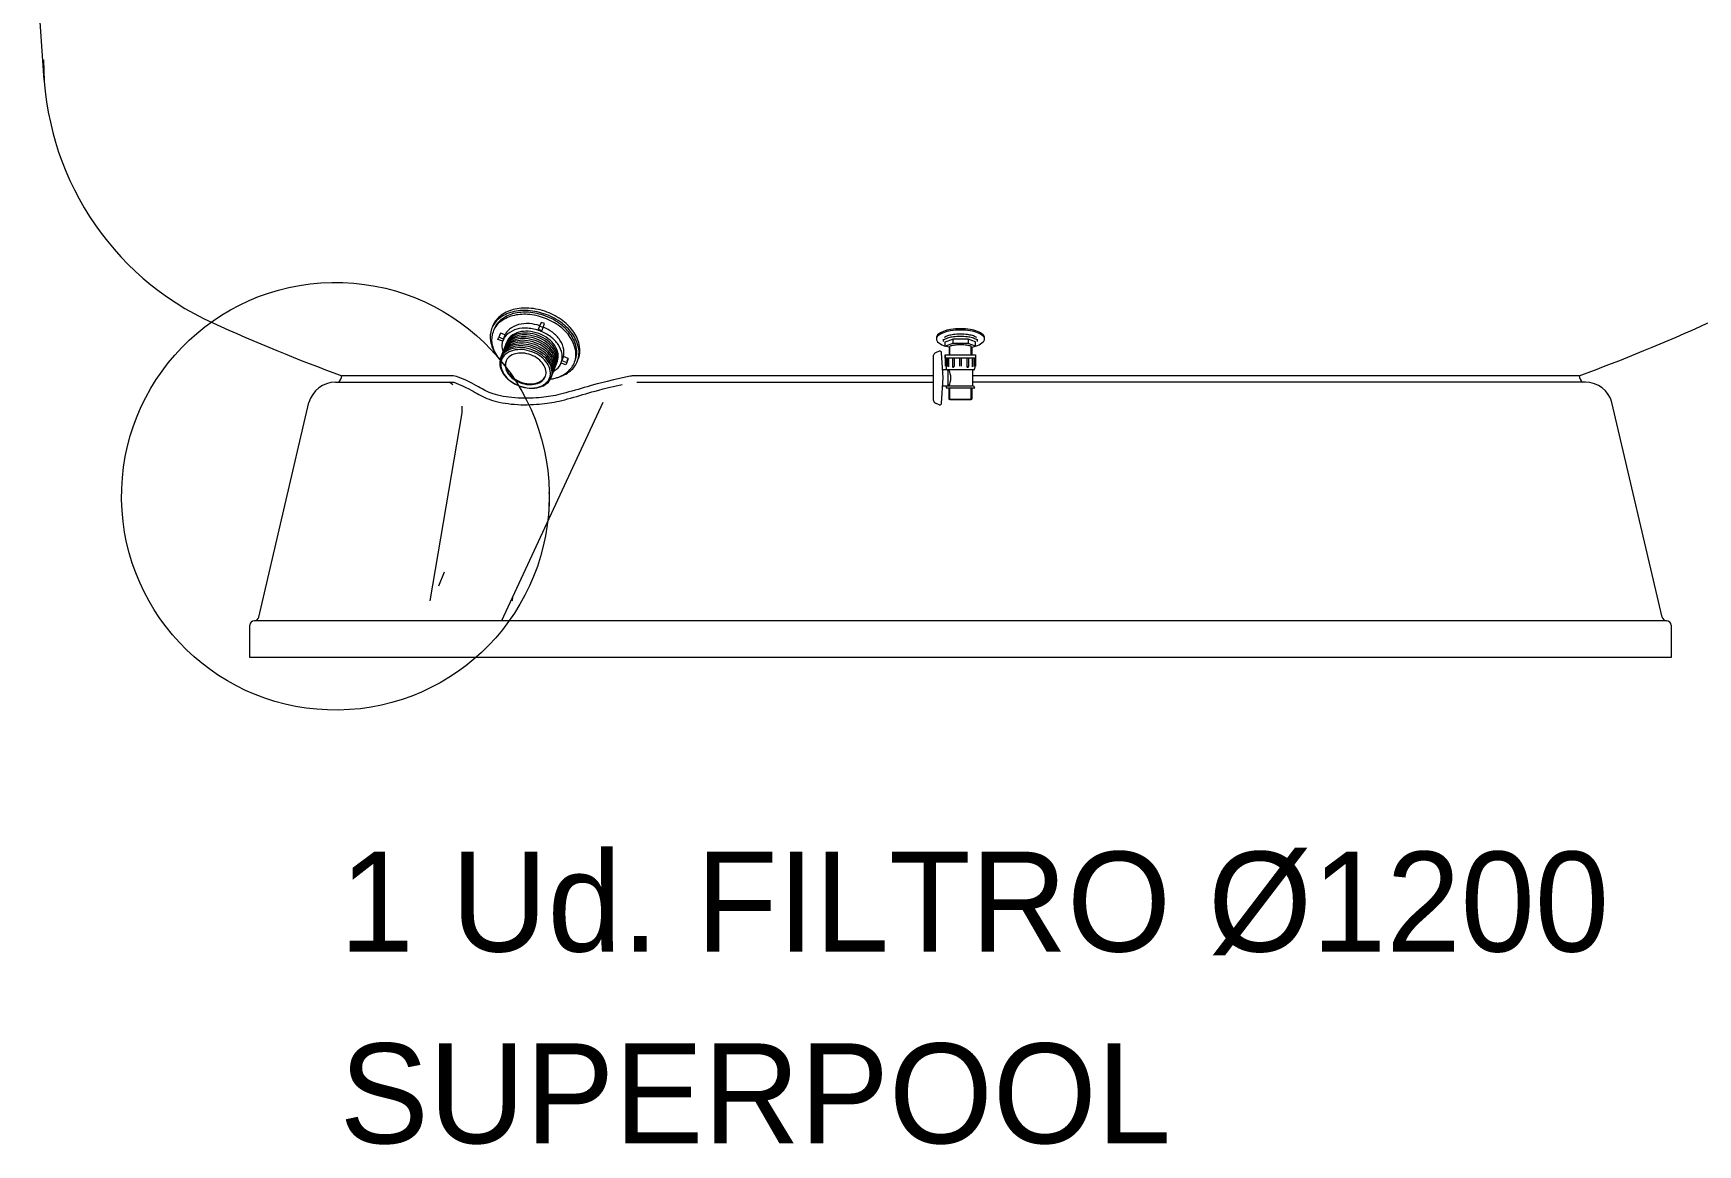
# Model space of a CAD drawing. Header units: millimetres. Extents: x 441156 to 441876, y 4514765 to 4515211.
# Drawn here: x 441285.839 to 441287.596, y 4514771.368 to 4514772.542 of the extents above; entities that cross this region are included whole.
import ezdxf

# ---------------------------------------------------------------- set-up
doc = ezdxf.new("R2010")
doc.units = ezdxf.units.MM
doc.layers.add('A-DETL', color=7, linetype='Continuous', lineweight=50, true_color=0x008000)
doc.layers.add('G-ANNO-TEXT', color=7, linetype='Continuous', lineweight=9)
doc.styles.add('Franklin Gothic Book', font='FRABK.TTF', dxfattribs={"height": 0.225})

msp = doc.modelspace()

# ---------------------------------------------------------------- linework, layer by layer
at = {"layer": 'A-DETL', "color": 7, "lineweight": 9}
for p, q in [((441285.85023822, 4514772.49203254, 0.0000002), (441285.83866051, 4514772.65658485, 0.0000002)), ((441286.32928029, 4514772.21838527, 0.0000002), (441286.33023963, 4514772.22094979, 0.0000002)), ((441286.33179856, 4514772.22511712, 0.0000002), (441286.33023963, 4514772.22094979, 0.0000002)), ((441286.33023963, 4514772.22094979, 0.0000002), (441286.33527978, 4514772.21906435, 0.0000002)), ((441286.33179856, 4514772.22511712, 0.0000002), (441286.33083922, 4514772.22255261, 0.0000002)), ((441286.33683871, 4514772.22323169, 0.0000002), (441286.33179856, 4514772.22511712, 0.0000002)), ((441286.33527978, 4514772.21906435, 0.0000002), (441286.33683871, 4514772.22323169, 0.0000002)), ((441286.37323958, 4514772.23227101, 0.0000002), (441286.37190632, 4514772.22870695, 0.0000002)), ((441286.37479851, 4514772.23643835, 0.0000002), (441286.37323958, 4514772.23227101, 0.0000002)), ((441286.3768669, 4514772.2309141, 0.0000002), (441286.37323958, 4514772.23227101, 0.0000002)), ((441286.37842583, 4514772.23508143, 0.0000002), (441286.37479851, 4514772.23643835, 0.0000002)), ((441286.37553364, 4514772.22735003, 0.0000002), (441286.3768669, 4514772.2309141, 0.0000002)), ((441286.3768669, 4514772.2309141, 0.0000002), (441286.37842583, 4514772.23508143, 0.0000002)), ((441286.33428099, 4514772.2165146, 0.0000002), (441286.32928029, 4514772.21838527, 0.0000002)), ((441286.33211288, 4514772.19832363, 0.0000002), (441286.33858843, 4514772.2156341, 0.0000002)), ((441286.79529852, 4514772.20606537, 0.0000002), (441286.79125976, 4514772.20433342, 0.0000002)), ((441286.79947052, 4514772.17777333, 0.0000002), (441286.79775007, 4514772.2042963, 0.0000002)), ((441286.79969322, 4514772.21635841, 0.0000002), (441286.79969322, 4514772.2187677, 0.0000002)), ((441286.80157928, 4514772.21593811, 0.0000002), (441286.8095857, 4514772.21865981, 0.0000002)), ((441286.80157928, 4514772.21140283, 0.0000002), (441286.80157928, 4514772.21593811, 0.0000002)), ((441286.80958545, 4514772.21412364, 0.0000002), (441286.80157928, 4514772.21140283, 0.0000002)), ((441286.8055405, 4514772.21005572, 0.0000002), (441286.80157928, 4514772.21140283, 0.0000002)), ((441286.8055405, 4514772.21027886, 0.0000002), (441286.8055405, 4514772.20229546, 0.0000002)), ((441286.80629459, 4514772.20229546, 0.0000002), (441286.80629459, 4514772.21108922, 0.0000002)), ((441286.82564096, 4514772.21412364, 0.0000002), (441286.80958545, 4514772.21412364, 0.0000002)), ((441286.8095857, 4514772.21865981, 0.0000002), (441286.80959642, 4514772.21593766, 0.0000002)), ((441286.82564121, 4514772.21865892, 0.0000002), (441286.8095857, 4514772.21865892, 0.0000002)), ((441286.80959642, 4514772.21593766, 0.0000002), (441286.80959642, 4514772.21412453, 0.0000002)), ((441286.82564121, 4514772.21865892, 0.0000002), (441286.82563019, 4514772.21593677, 0.0000002)), ((441286.82563019, 4514772.21593677, 0.0000002), (441286.82563019, 4514772.21412364, 0.0000002)), ((441286.83364683, 4514772.21140105, 0.0000002), (441286.82564096, 4514772.21412364, 0.0000002)), ((441286.83364683, 4514772.21593632, 0.0000002), (441286.82564121, 4514772.21865892, 0.0000002)), ((441286.82893051, 4514772.20229546, 0.0000002), (441286.82893051, 4514772.2110884, 0.0000002)), ((441286.82968548, 4514772.21005439, 0.0000002), (441286.83364683, 4514772.21140105, 0.0000002)), ((441286.82968548, 4514772.2102776, 0.0000002), (441286.82968548, 4514772.20229546, 0.0000002)), ((441286.83364683, 4514772.21140105, 0.0000002), (441286.83364683, 4514772.21593632, 0.0000002)), ((441286.83553343, 4514772.21635662, 0.0000002), (441286.83553343, 4514772.21874348, 0.0000002)), ((441286.38561585, 4514772.17830909, 0.0000002), (441286.3920914, 4514772.19561957, 0.0000002)), ((441286.40091986, 4514772.19158615, 0.0000002), (441286.39591917, 4514772.19345682, 0.0000002)), ((441286.39839799, 4514772.20020343, 0.0000002), (441286.39683906, 4514772.19603609, 0.0000002)), ((441286.39683906, 4514772.19603609, 0.0000002), (441286.4018792, 4514772.19415066, 0.0000002)), ((441286.40343813, 4514772.198318, 0.0000002), (441286.39839799, 4514772.20020343, 0.0000002)), ((441286.4018792, 4514772.19415066, 0.0000002), (441286.40091986, 4514772.19158615, 0.0000002)), ((441286.40343813, 4514772.198318, 0.0000002), (441286.4018792, 4514772.19415066, 0.0000002)), ((441286.40247879, 4514772.19575348, 0.0000002), (441286.40343813, 4514772.198318, 0.0000002)), ((441286.78927583, 4514772.15391342, 0.0000002), (441286.78927583, 4514772.20163421, 0.0000002)), ((441286.80248191, 4514772.18625996, 0.0000002), (441286.79892002, 4514772.18625996, 0.0000002)), ((441286.80153943, 4514772.20229546, 0.0000002), (441286.81757342, 4514772.20229546, 0.0000002)), ((441286.80153943, 4514772.19852103, 0.0000002), (441286.80153943, 4514772.20229546, 0.0000002)), ((441286.80153943, 4514772.20229546, 0.0000002), (441286.80153943, 4514772.19006411, 0.0000002)), ((441286.81757321, 4514772.19852103, 0.0000002), (441286.80153943, 4514772.19852103, 0.0000002)), ((441286.81757253, 4514772.18625996, 0.0000002), (441286.80248191, 4514772.18625996, 0.0000002)), ((441286.80248259, 4514772.19852103, 0.0000002), (441286.80248259, 4514772.18819448, 0.0000002)), ((441286.80356119, 4514772.19852103, 0.0000002), (441286.80356119, 4514772.18986777, 0.0000002)), ((441286.80437211, 4514772.18626153, 0.0000002), (441286.80437211, 4514772.16928458, 0.0000002)), ((441286.80500123, 4514772.19852103, 0.0000002), (441286.80500123, 4514772.18961178, 0.0000002)), ((441286.80908474, 4514772.19852103, 0.0000002), (441286.80908474, 4514772.18990728, 0.0000002)), ((441286.81085904, 4514772.19852103, 0.0000002), (441286.81085904, 4514772.18992143, 0.0000002)), ((441286.81663051, 4514772.19852103, 0.0000002), (441286.81663051, 4514772.19007537, 0.0000002)), ((441286.83266314, 4514772.18625996, 0.0000002), (441286.81757253, 4514772.18625996, 0.0000002)), ((441286.8336072, 4514772.19852103, 0.0000002), (441286.81757321, 4514772.19852103, 0.0000002)), ((441286.81757342, 4514772.20229546, 0.0000002), (441286.8336072, 4514772.20229546, 0.0000002)), ((441286.81851591, 4514772.19852103, 0.0000002), (441286.81851591, 4514772.19000392, 0.0000002)), ((441286.82428737, 4514772.19852103, 0.0000002), (441286.82428737, 4514772.18990644, 0.0000002)), ((441286.82606168, 4514772.19852103, 0.0000002), (441286.82606168, 4514772.18992059, 0.0000002)), ((441286.83014519, 4514772.19852103, 0.0000002), (441286.83014519, 4514772.18960713, 0.0000002)), ((441286.83077587, 4514772.16928312, 0.0000002), (441286.83077587, 4514772.18626006, 0.0000002)), ((441286.83158523, 4514772.19852103, 0.0000002), (441286.83158523, 4514772.18984414, 0.0000002)), ((441286.83266382, 4514772.19852103, 0.0000002), (441286.83266382, 4514772.18814628, 0.0000002)), ((441286.8336072, 4514772.20229546, 0.0000002), (441286.8336072, 4514772.19003256, 0.0000002)), ((441286.8336072, 4514772.20229546, 0.0000002), (441286.8336072, 4514772.19852103, 0.0000002)), ((441286.15776888, 4514772.17319032, 0.0000002), (441286.28252976, 4514772.17319032, 0.0000002)), ((441286.28010873, 4514772.17999514, 0.0000002), (441286.16451209, 4514772.17999514, 0.0000002)), ((441286.27984635, 4514772.17186222, 0.0000002), (441286.27788277, 4514772.17319032, 0.0000002)), ((441286.28156983, 4514772.17053205, 0.0000002), (441286.27984635, 4514772.17186222, 0.0000002)), ((441286.28252976, 4514772.17319032, 0.0000002), (441286.28759223, 4514772.17123145, 0.0000002)), ((441286.29012476, 4514772.1775186, 0.0000002), (441286.28709659, 4514772.17869033, 0.0000002)), ((441286.28759223, 4514772.17123145, 0.0000002), (441286.29185528, 4514772.16944583, 0.0000002)), ((441286.29457014, 4514772.17565662, 0.0000002), (441286.29012476, 4514772.1775186, 0.0000002)), ((441286.29185528, 4514772.16944583, 0.0000002), (441286.29543639, 4514772.16781417, 0.0000002)), ((441286.29834857, 4514772.17393506, 0.0000002), (441286.29457014, 4514772.17565662, 0.0000002)), ((441286.29543639, 4514772.16781417, 0.0000002), (441286.29845304, 4514772.16631717, 0.0000002)), ((441286.301565, 4514772.17233891, 0.0000002), (441286.29834857, 4514772.17393506, 0.0000002)), ((441286.30431483, 4514772.17086039, 0.0000002), (441286.301565, 4514772.17233891, 0.0000002)), ((441286.30668482, 4514772.16950028, 0.0000002), (441286.30431483, 4514772.17086039, 0.0000002)), ((441286.30875979, 4514772.16826352, 0.0000002), (441286.30668482, 4514772.16950028, 0.0000002)), ((441286.31064125, 4514772.16714315, 0.0000002), (441286.30875979, 4514772.16826352, 0.0000002)), ((441286.42023797, 4514772.16757904, 0.0000002), (441286.41709825, 4514772.16664083, 0.0000002)), ((441286.42333174, 4514772.16850654, 0.0000002), (441286.42023797, 4514772.16757904, 0.0000002)), ((441286.42655312, 4514772.16945449, 0.0000002), (441286.42333174, 4514772.16850654, 0.0000002)), ((441286.43009282, 4514772.17045527, 0.0000002), (441286.42655312, 4514772.16945449, 0.0000002)), ((441286.43413437, 4514772.17153945, 0.0000002), (441286.43009282, 4514772.17045527, 0.0000002)), ((441286.4388651, 4514772.17273949, 0.0000002), (441286.43413437, 4514772.17153945, 0.0000002)), ((441286.44447878, 4514772.17409009, 0.0000002), (441286.4388651, 4514772.17273949, 0.0000002)), ((441286.44049105, 4514772.16615987, 0.0000002), (441286.4460298, 4514772.16749243, 0.0000002)), ((441286.45117422, 4514772.17562736, 0.0000002), (441286.44447878, 4514772.17409009, 0.0000002)), ((441286.4460298, 4514772.16749243, 0.0000002), (441286.45266278, 4514772.16901536, 0.0000002)), ((441286.46890613, 4514772.17954022, 0.0000002), (441286.45117422, 4514772.17562736, 0.0000002)), ((441286.45266278, 4514772.16901536, 0.0000002), (441286.4605908, 4514772.17076482, 0.0000002)), ((441286.78927583, 4514772.17999514, 0.0000002), (441286.47307878, 4514772.17999514, 0.0000002)), ((441286.4759482, 4514772.17319032, 0.0000002), (441286.78927583, 4514772.17319032, 0.0000002)), ((441286.79774712, 4514772.15125054, 0.0000002), (441286.79947052, 4514772.17777333, 0.0000002)), ((441286.79891896, 4514772.16928489, 0.0000002), (441286.80248097, 4514772.16928489, 0.0000002)), ((441286.80248097, 4514772.16928489, 0.0000002), (441286.80531065, 4514772.16928489, 0.0000002)), ((441286.80531065, 4514772.16928489, 0.0000002), (441286.81757158, 4514772.16928489, 0.0000002)), ((441286.81757158, 4514772.16928489, 0.0000002), (441286.82983271, 4514772.16928489, 0.0000002)), ((441287.47071604, 4514772.17999514, 0.0000002), (441286.83077587, 4514772.17999514, 0.0000002)), ((441287.47745925, 4514772.17319032, 0.0000002), (441286.83077587, 4514772.17319032, 0.0000002)), ((441286.07677372, 4514771.92504557, 0.0000002), (441286.12971251, 4514772.15166191, 0.0000002)), ((441286.29845304, 4514772.16631717, 0.0000002), (441286.30102271, 4514772.16493551, 0.0000002)), ((441286.30102271, 4514772.16493551, 0.0000002), (441286.30326287, 4514772.16364991, 0.0000002)), ((441286.30326287, 4514772.16364991, 0.0000002), (441286.305291, 4514772.16244106, 0.0000002)), ((441286.305291, 4514772.16244106, 0.0000002), (441286.30722457, 4514772.16128966, 0.0000002)), ((441286.30722457, 4514772.16128966, 0.0000002), (441286.3091645, 4514772.16017994, 0.0000002)), ((441286.3091645, 4514772.16017994, 0.0000002), (441286.3111455, 4514772.15911028, 0.0000002)), ((441286.31245768, 4514772.16610407, 0.0000002), (441286.31064125, 4514772.16714315, 0.0000002)), ((441286.3111455, 4514772.15911028, 0.0000002), (441286.31318572, 4514772.15808257, 0.0000002)), ((441286.31428068, 4514772.16511972, 0.0000002), (441286.31245768, 4514772.16610407, 0.0000002)), ((441286.31318572, 4514772.15808257, 0.0000002), (441286.31530329, 4514772.15709874, 0.0000002)), ((441286.31613878, 4514772.16418376, 0.0000002), (441286.31428068, 4514772.16511972, 0.0000002)), ((441286.31530329, 4514772.15709874, 0.0000002), (441286.31751637, 4514772.15616068, 0.0000002)), ((441286.3180544, 4514772.16329375, 0.0000002), (441286.31613878, 4514772.16418376, 0.0000002)), ((441286.31751637, 4514772.15616068, 0.0000002), (441286.31984311, 4514772.1552703, 0.0000002)), ((441286.32005077, 4514772.16244754, 0.0000002), (441286.3180544, 4514772.16329375, 0.0000002)), ((441286.31984311, 4514772.1552703, 0.0000002), (441286.32230165, 4514772.1544295, 0.0000002)), ((441286.32215153, 4514772.16164364, 0.0000002), (441286.32005077, 4514772.16244754, 0.0000002)), ((441286.3243803, 4514772.16088143, 0.0000002), (441286.32215153, 4514772.16164364, 0.0000002)), ((441286.32230165, 4514772.1544295, 0.0000002), (441286.32491014, 4514772.15364021, 0.0000002)), ((441286.32676162, 4514772.16016087, 0.0000002), (441286.3243803, 4514772.16088143, 0.0000002)), ((441286.32491014, 4514772.15364021, 0.0000002), (441286.32768037, 4514772.15290479, 0.0000002)), ((441286.32931634, 4514772.15948266, 0.0000002), (441286.32676162, 4514772.16016087, 0.0000002)), ((441286.32768037, 4514772.15290479, 0.0000002), (441286.33059863, 4514772.15222753, 0.0000002)), ((441286.33203489, 4514772.15885175, 0.0000002), (441286.32931634, 4514772.15948266, 0.0000002)), ((441286.33059863, 4514772.15222753, 0.0000002), (441286.33364488, 4514772.15161322, 0.0000002)), ((441286.33489362, 4514772.15827526, 0.0000002), (441286.33203489, 4514772.15885175, 0.0000002)), ((441286.43992825, 4514772.15196324, 0.0000002), (441286.3331229, 4514771.92128277, 0.0000002)), ((441286.33364488, 4514772.15161322, 0.0000002), (441286.33679905, 4514772.15106662, 0.0000002)), ((441286.33786822, 4514772.15775977, 0.0000002), (441286.33489362, 4514772.15827526, 0.0000002)), ((441286.33679905, 4514772.15106662, 0.0000002), (441286.34004109, 4514772.15059249, 0.0000002)), ((441286.34093505, 4514772.15731127, 0.0000002), (441286.33786822, 4514772.15775977, 0.0000002)), ((441286.34004109, 4514772.15059249, 0.0000002), (441286.34335095, 4514772.15019561, 0.0000002)), ((441286.34407091, 4514772.15693525, 0.0000002), (441286.34093505, 4514772.15731127, 0.0000002)), ((441286.34335095, 4514772.15019561, 0.0000002), (441286.34670857, 4514772.14988074, 0.0000002)), ((441286.34725285, 4514772.15663686, 0.0000002), (441286.34407091, 4514772.15693525, 0.0000002)), ((441286.35046021, 4514772.15642076, 0.0000002), (441286.34725285, 4514772.15663686, 0.0000002)), ((441286.35368126, 4514772.15628904, 0.0000002), (441286.35046021, 4514772.15642076, 0.0000002)), ((441286.35690449, 4514772.15623584, 0.0000002), (441286.35368126, 4514772.15628904, 0.0000002)), ((441286.36010987, 4514772.15625365, 0.0000002), (441286.35690449, 4514772.15623584, 0.0000002)), ((441286.36327547, 4514772.15633472, 0.0000002), (441286.36010987, 4514772.15625365, 0.0000002)), ((441286.36637959, 4514772.15647111, 0.0000002), (441286.36327547, 4514772.15633472, 0.0000002)), ((441286.36940077, 4514772.15665474, 0.0000002), (441286.36637959, 4514772.15647111, 0.0000002)), ((441286.37231772, 4514772.15687737, 0.0000002), (441286.36940077, 4514772.15665474, 0.0000002)), ((441286.36986427, 4514772.14989298, 0.0000002), (441286.37288187, 4514772.15012329, 0.0000002)), ((441286.37510724, 4514772.1571305, 0.0000002), (441286.37231772, 4514772.15687737, 0.0000002)), ((441286.37288187, 4514772.15012329, 0.0000002), (441286.37576672, 4514772.15038507, 0.0000002)), ((441286.37774879, 4514772.15740734, 0.0000002), (441286.37510724, 4514772.1571305, 0.0000002)), ((441286.37576672, 4514772.15038507, 0.0000002), (441286.37850878, 4514772.15067244, 0.0000002)), ((441286.38026395, 4514772.15771142, 0.0000002), (441286.37774879, 4514772.15740734, 0.0000002)), ((441286.37850878, 4514772.15067244, 0.0000002), (441286.38113813, 4514772.15099033, 0.0000002)), ((441286.38269472, 4514772.15804991, 0.0000002), (441286.38026395, 4514772.15771142, 0.0000002)), ((441286.38113813, 4514772.15099033, 0.0000002), (441286.38369489, 4514772.15134636, 0.0000002)), ((441286.38508673, 4514772.15843066, 0.0000002), (441286.38269472, 4514772.15804991, 0.0000002)), ((441286.38369489, 4514772.15134636, 0.0000002), (441286.38621918, 4514772.15174817, 0.0000002)), ((441286.38748639, 4514772.15886209, 0.0000002), (441286.38508673, 4514772.15843066, 0.0000002)), ((441286.38621918, 4514772.15174817, 0.0000002), (441286.38875111, 4514772.15220338, 0.0000002)), ((441286.38993992, 4514772.15935309, 0.0000002), (441286.38748639, 4514772.15886209, 0.0000002)), ((441286.38875111, 4514772.15220338, 0.0000002), (441286.39133079, 4514772.15271963, 0.0000002)), ((441286.39249248, 4514772.15991278, 0.0000002), (441286.38993992, 4514772.15935309, 0.0000002)), ((441286.39133079, 4514772.15271963, 0.0000002), (441286.39399834, 4514772.15330453, 0.0000002)), ((441286.39518801, 4514772.16055032, 0.0000002), (441286.39249248, 4514772.15991278, 0.0000002)), ((441286.39399834, 4514772.15330453, 0.0000002), (441286.39679387, 4514772.15396572, 0.0000002)), ((441286.39805678, 4514772.16127116, 0.0000002), (441286.39518801, 4514772.16055032, 0.0000002)), ((441286.39679387, 4514772.15396572, 0.0000002), (441286.399745, 4514772.15470726, 0.0000002)), ((441286.40107548, 4514772.1620655, 0.0000002), (441286.39805678, 4514772.16127116, 0.0000002)), ((441286.399745, 4514772.15470726, 0.0000002), (441286.40282938, 4514772.15551889, 0.0000002)), ((441286.40420562, 4514772.16291905, 0.0000002), (441286.40107548, 4514772.1620655, 0.0000002)), ((441286.40282938, 4514772.15551889, 0.0000002), (441286.40601212, 4514772.15638678, 0.0000002)), ((441286.40740945, 4514772.16381748, 0.0000002), (441286.40420562, 4514772.16291905, 0.0000002)), ((441286.40601212, 4514772.15638678, 0.0000002), (441286.40925838, 4514772.1572971, 0.0000002)), ((441286.41065019, 4514772.16474661, 0.0000002), (441286.40740945, 4514772.16381748, 0.0000002)), ((441286.40925838, 4514772.1572971, 0.0000002), (441286.41253329, 4514772.15823604, 0.0000002)), ((441286.41389169, 4514772.16569239, 0.0000002), (441286.41065019, 4514772.16474661, 0.0000002)), ((441286.41253329, 4514772.15823604, 0.0000002), (441286.415802, 4514772.15918975, 0.0000002)), ((441286.41709825, 4514772.16664083, 0.0000002), (441286.41389169, 4514772.16569239, 0.0000002)), ((441286.415802, 4514772.15918975, 0.0000002), (441286.41902963, 4514772.16014442, 0.0000002)), ((441286.41902963, 4514772.16014442, 0.0000002), (441286.42218133, 4514772.16108621, 0.0000002)), ((441286.42218133, 4514772.16108621, 0.0000002), (441286.42526152, 4514772.16200964, 0.0000002)), ((441286.42526152, 4514772.16200964, 0.0000002), (441286.42843175, 4514772.16294254, 0.0000002)), ((441286.42843175, 4514772.16294254, 0.0000002), (441286.43189286, 4514772.1639211, 0.0000002)), ((441286.43189286, 4514772.1639211, 0.0000002), (441286.43584568, 4514772.16498148, 0.0000002)), ((441286.43584568, 4514772.16498148, 0.0000002), (441286.44049105, 4514772.16615987, 0.0000002)), ((441286.79529537, 4514772.14948176, 0.0000002), (441286.79125681, 4514772.15121415, 0.0000002)), ((441286.81757145, 4514772.16692511, 0.0000002), (441286.80248084, 4514772.16692511, 0.0000002)), ((441286.80549896, 4514772.16692511, 0.0000002), (441286.80549896, 4514772.15542002, 0.0000002)), ((441286.80549896, 4514772.15542002, 0.0000002), (441286.81757081, 4514772.15542002, 0.0000002)), ((441286.80625281, 4514772.15466419, 0.0000002), (441286.80625281, 4514772.16692511, 0.0000002)), ((441286.81757077, 4514772.15466419, 0.0000002), (441286.80625281, 4514772.15466419, 0.0000002)), ((441286.82888873, 4514772.15466419, 0.0000002), (441286.81757077, 4514772.15466419, 0.0000002)), ((441286.81757081, 4514772.15542002, 0.0000002), (441286.82964331, 4514772.15542002, 0.0000002)), ((441286.83266209, 4514772.16692511, 0.0000002), (441286.81757145, 4514772.16692511, 0.0000002)), ((441286.82888873, 4514772.15466419, 0.0000002), (441286.82888873, 4514772.16692511, 0.0000002)), ((441286.82964394, 4514772.16692511, 0.0000002), (441286.82964394, 4514772.15541868, 0.0000002)), ((441287.55845441, 4514771.92504557, 0.0000002), (441287.50551563, 4514772.15166191, 0.0000002)), ((441286.25769579, 4514771.94255661, 0.0000002), (441286.29138578, 4514772.14095391, 0.0000002)), ((441286.29138578, 4514772.14095391, 0.0000002), (441286.29152249, 4514772.14374218, 0.0000002)), ((441286.29152249, 4514772.14374218, 0.0000002), (441286.29160797, 4514772.14607267, 0.0000002)), ((441286.29160797, 4514772.14607267, 0.0000002), (441286.29164489, 4514772.14801263, 0.0000002)), ((441286.34670857, 4514772.14988074, 0.0000002), (441286.35009388, 4514772.14965266, 0.0000002)), ((441286.35009388, 4514772.14965266, 0.0000002), (441286.35348684, 4514772.1495139, 0.0000002)), ((441286.35348684, 4514772.1495139, 0.0000002), (441286.35686739, 4514772.14945811, 0.0000002)), ((441286.35686739, 4514772.14945811, 0.0000002), (441286.36021546, 4514772.14947671, 0.0000002)), ((441286.36021546, 4514772.14947671, 0.0000002), (441286.363511, 4514772.14956111, 0.0000002)), ((441286.363511, 4514772.14956111, 0.0000002), (441286.36673396, 4514772.14970273, 0.0000002)), ((441286.36673396, 4514772.14970273, 0.0000002), (441286.36986427, 4514772.14989298, 0.0000002)), ((441286.27258414, 4514771.97260817, 0.0000002), (441286.26634719, 4514771.9579997, 0.0000002)), ((441286.81761407, 4514771.9214575, 0.0000002), (441286.07209766, 4514771.9214575, 0.0000002)), ((441287.56313047, 4514771.9214575, 0.0000002), (441286.81761407, 4514771.9214575, 0.0000002)), ((441286.06725665, 4514771.88272938, 0.0000002), (441286.06725665, 4514771.91661649, 0.0000002)), ((441287.56797149, 4514771.91661649, 0.0000002), (441287.56797149, 4514771.88272938, 0.0000002)), ((441286.81761407, 4514771.88272938, 0.0000002), (441286.06725665, 4514771.88272938, 0.0000002)), ((441287.56797149, 4514771.88272938, 0.0000002), (441286.81761407, 4514771.88272938, 0.0000002))]:
    msp.add_line(p, q, dxfattribs=at)
for centre, radius, start, end in [((441286.15447011, 4514772.51343794, 0.0000002), 0.30498398, 180, 245.57575608), ((441286.15771686, 4514772.05281153, 0.0000002), 0.22579239, 1.01477952, 0.78353506), ((441286.34566824, 4514772.22102499, 0.0000002), 0.02459039, 129.12507936, 159.49004672), ((441286.34662758, 4514772.2235895, 0.0000002), 0.02459039, 129.12507936, 159.49004672), ((441286.34678373, 4514772.2206077, 0.0000002), 0.02336087, 129.12507936, 159.49004672), ((441286.35403178, 4514772.21074285, 0.0000002), 0.0378445, 104.75035755, 129.12507936), ((441286.35499112, 4514772.21330736, 0.0000002), 0.0378445, 104.75035755, 129.12507936), ((441286.35388968, 4514772.20859572, 0.0000002), 0.03595227, 104.75035764, 129.12507936), ((441286.3547291, 4514772.21083967, 0.0000002), 0.03595227, 104.75035755, 129.12507936), ((441286.35733358, 4514772.19820207, 0.0000002), 0.05081265, 85.8126626, 104.75035755), ((441286.35702638, 4514772.19668198, 0.0000002), 0.04827201, 85.81266263, 104.75035764), ((441286.35829292, 4514772.20076659, 0.0000002), 0.05081265, 85.8126626, 104.75035755), ((441286.3578658, 4514772.19892593, 0.0000002), 0.04827201, 85.81266271, 104.75035755), ((441286.35581762, 4514772.18017178, 0.0000002), 0.06482641, 69.4900467, 85.81266263), ((441286.35606119, 4514772.18082291, 0.0000002), 0.06823832, 69.4900467, 85.8126626), ((441286.35665704, 4514772.18241573, 0.0000002), 0.06482641, 69.4900467, 85.81266271), ((441286.35702053, 4514772.18338742, 0.0000002), 0.06823832, 69.4900467, 85.8126626), ((441286.35581762, 4514772.18017178, 0.0000002), 0.06482641, 53.16743077, 69.4900467), ((441286.35665704, 4514772.18241573, 0.0000002), 0.06482641, 53.16743095, 69.4900467), ((441286.35606119, 4514772.18082291, 0.0000002), 0.06823832, 53.16743068, 69.4900467), ((441286.35702053, 4514772.18338742, 0.0000002), 0.06823832, 53.16743068, 69.4900467), ((441286.36746686, 4514772.19733478, 0.0000002), 0.05081265, 34.229736, 53.16743068), ((441286.83705331, 4514774.01649339, 0.0000002), 1.95577031, 245.57575608, 249.88684139), ((441286.34566824, 4514772.22102499, 0.0000002), 0.02459039, 159.49004672, 189.85501411), ((441286.34594431, 4514772.21836375, 0.0000002), 0.02336087, 159.49004672, 189.85501411), ((441286.34594431, 4514772.21836375, 0.0000002), 0.02336087, 129.12507936, 159.49004672), ((441286.35016921, 4514772.21130194, 0.0000002), 0.01672146, 129.12507928, 159.49004672), ((441286.35196797, 4514772.2161104, 0.0000002), 0.01672146, 129.12507953, 154.79380327), ((441286.35217709, 4514772.21055082, 0.0000002), 0.01450833, 129.12507936, 159.49004672), ((441286.35585642, 4514772.20431008, 0.0000002), 0.02573426, 104.75035766, 129.12507928), ((441286.35495307, 4514772.1987142, 0.0000002), 0.02232825, 104.75035758, 129.12507936), ((441286.35765518, 4514772.20911855, 0.0000002), 0.02573426, 104.75035749, 129.12507953), ((441286.35567257, 4514772.20063758, 0.0000002), 0.02232825, 104.75035758, 129.12507936), ((441286.35639208, 4514772.20256097, 0.0000002), 0.02232825, 104.75035758, 129.1250792), ((441286.35711159, 4514772.20448436, 0.0000002), 0.02232825, 104.75035758, 129.12507936), ((441286.35690113, 4514772.19131514, 0.0000002), 0.02997946, 85.81266238, 104.75035758), ((441286.35810164, 4514772.19578235, 0.0000002), 0.0345526, 85.81266265, 104.75035766), ((441286.35762063, 4514772.19323853, 0.0000002), 0.02997946, 85.81266267, 104.75035758), ((441286.35834014, 4514772.19516191, 0.0000002), 0.02997946, 85.81266267, 104.75035758), ((441286.3599004, 4514772.20059082, 0.0000002), 0.0345526, 85.81266253, 104.75035749), ((441286.35905964, 4514772.1970853, 0.0000002), 0.02997946, 85.81266239, 104.75035757), ((441286.35615042, 4514772.18106143, 0.0000002), 0.04026061, 69.4900467, 85.81266238), ((441286.35686993, 4514772.18298482, 0.0000002), 0.04026061, 69.4900467, 85.81266267), ((441286.35758943, 4514772.18490821, 0.0000002), 0.04026061, 69.4900467, 85.81266267), ((441286.35723642, 4514772.18396452, 0.0000002), 0.04640206, 69.4900467, 85.81266265), ((441286.35830894, 4514772.18683159, 0.0000002), 0.04026061, 69.4900467, 85.81266239), ((441286.35903518, 4514772.18877299, 0.0000002), 0.04640206, 71.88175376, 85.81266253), ((441286.35686993, 4514772.18298482, 0.0000002), 0.04026061, 53.16743095, 69.4900467), ((441286.35758943, 4514772.18490821, 0.0000002), 0.04026061, 53.16743068, 69.4900467), ((441286.35747625, 4514772.18460565, 0.0000002), 0.04640206, 69.4900467, 71.88175376), ((441286.35830894, 4514772.18683159, 0.0000002), 0.04026061, 53.16743068, 69.4900467), ((441286.35723642, 4514772.18396452, 0.0000002), 0.04640206, 53.16743086, 69.4900467), ((441286.35747625, 4514772.18460565, 0.0000002), 0.04640206, 67.09833962, 69.4900467), ((441286.35903518, 4514772.18877299, 0.0000002), 0.04640206, 53.16743077, 67.09833962), ((441286.36433991, 4514772.19344872, 0.0000002), 0.0345526, 34.22973606, 53.16743086), ((441286.36613868, 4514772.19825719, 0.0000002), 0.0345526, 34.22973593, 53.16743077), ((441286.36574162, 4514772.19342176, 0.0000002), 0.04827201, 34.22973606, 53.16743077), ((441286.36658104, 4514772.19566571, 0.0000002), 0.04827201, 34.22973593, 53.16743095), ((441286.36650751, 4514772.19477026, 0.0000002), 0.05081265, 34.229736, 53.16743068), ((441286.37592744, 4514772.20035177, 0.0000002), 0.03595227, 9.85501411, 34.22973606), ((441286.37676687, 4514772.20259572, 0.0000002), 0.03595227, 9.85501411, 34.22973593), ((441286.37722943, 4514772.20206501, 0.0000002), 0.0378445, 9.85501411, 34.229736), ((441286.37818877, 4514772.20462952, 0.0000002), 0.0378445, 9.85501411, 34.229736), ((441286.79617554, 4514772.21877714, 0.0000002), 0.00402749, 131.92901384, 179.99681665), ((441286.79617562, 4514772.22018264, 0.0000002), 0.00402749, 131.92901384, 179.99681665), ((441286.80628778, 4514772.20751834, 0.0000002), 0.01916083, 110.40568893, 131.92901384), ((441286.80628786, 4514772.20892384, 0.0000002), 0.01916083, 110.40568893, 131.92901384), ((441286.81310312, 4514772.18919802, 0.0000002), 0.03870778, 98.75817465, 110.40568893), ((441286.8131032, 4514772.19060352, 0.0000002), 0.03870778, 98.75817473, 110.40568893), ((441286.80912338, 4514772.20786816, 0.0000002), 0.01513216, 106.03999315, 124.76650837), ((441286.81422353, 4514772.18771892, 0.0000002), 0.03359083, 96.78941173, 106.0399932), ((441286.81422366, 4514772.19012811, 0.0000002), 0.03359083, 96.78941182, 106.03999315), ((441286.81761019, 4514772.15994286, 0.0000002), 0.06830809, 89.99681666, 98.75817465), ((441286.81761027, 4514772.16134835, 0.0000002), 0.06830809, 89.99681666, 98.75817473), ((441286.81761016, 4514772.15927309, 0.0000002), 0.06223755, 89.99681666, 96.78941173), ((441286.81761029, 4514772.16168228, 0.0000002), 0.06223755, 89.99681666, 96.78941182), ((441286.81761016, 4514772.15927309, 0.0000002), 0.06223755, 83.20422154, 89.99681666), ((441286.81761029, 4514772.16168228, 0.0000002), 0.06223755, 83.20422164, 89.99681666), ((441286.81761019, 4514772.15994286, 0.0000002), 0.06830809, 81.23545867, 89.99681666), ((441286.81761027, 4514772.16134835, 0.0000002), 0.06830809, 81.23545867, 89.99681666), ((441286.82099995, 4514772.18771854, 0.0000002), 0.03359083, 73.95364019, 83.20422154), ((441286.82100008, 4514772.19012773, 0.0000002), 0.03359083, 73.95364019, 83.20422164), ((441286.82212052, 4514772.18919752, 0.0000002), 0.03870778, 69.58794449, 81.23545867), ((441286.8221206, 4514772.19060302, 0.0000002), 0.03870778, 69.5879445, 81.23545867), ((441286.82610233, 4514772.20786722, 0.0000002), 0.01513216, 55.22712486, 73.95364019), ((441286.82893789, 4514772.20751708, 0.0000002), 0.01916083, 48.06461936, 69.58794449), ((441286.82893797, 4514772.20892258, 0.0000002), 0.01916083, 48.06461936, 69.5879445), ((441286.83905138, 4514772.21877476, 0.0000002), 0.00402749, 359.99681665, 48.06461936), ((441286.83905146, 4514772.22018026, 0.0000002), 0.00402749, 359.64197185, 48.06461936), ((441286.79817482, 4514774.01649339, 0.0000002), 1.95577031, 290.11315861, 294.42424392), ((441286.35872677, 4514772.2232935, 0.0000002), 0.0378445, 189.85501411, 214.22973587), ((441286.35834991, 4514772.22051884, 0.0000002), 0.03595227, 189.85501411, 214.229736), ((441286.34570154, 4514772.19324034, 0.0000002), 0.01450833, 129.12507936, 159.49004672), ((441286.34642105, 4514772.19516373, 0.0000002), 0.01450833, 129.12507936, 159.49004672), ((441286.34601109, 4514772.19202828, 0.0000002), 0.01377062, 129.12507936, 159.49004672), ((441286.35016921, 4514772.21130194, 0.0000002), 0.01672146, 159.49004644, 189.85501411), ((441286.34714055, 4514772.19708711, 0.0000002), 0.01450833, 129.12507936, 159.49004672), ((441286.35904901, 4514772.21284453, 0.0000002), 0.02573426, 189.85501411, 201.94179218), ((441286.34786006, 4514772.1990105, 0.0000002), 0.01450833, 129.12507936, 159.49004672), ((441286.34857957, 4514772.20093389, 0.0000002), 0.01450833, 129.12507936, 159.49004672), ((441286.34929907, 4514772.20285727, 0.0000002), 0.01450833, 129.12507936, 159.49004672), ((441286.35001858, 4514772.20478066, 0.0000002), 0.01450833, 129.12507936, 159.49004672), ((441286.35063604, 4514772.18717388, 0.0000002), 0.02232825, 104.75035758, 129.12507936), ((441286.35073808, 4514772.20670405, 0.0000002), 0.01450833, 129.12507936, 159.49004672), ((441286.35135554, 4514772.18909726, 0.0000002), 0.02232825, 104.75035739, 129.12507936), ((441286.35069467, 4514772.18627028, 0.0000002), 0.02119292, 104.75035769, 129.12507936), ((441286.35145759, 4514772.20862743, 0.0000002), 0.01450833, 129.1250792, 159.49004672), ((441286.35207505, 4514772.19102065, 0.0000002), 0.02232825, 104.75035739, 129.12507936), ((441286.35279455, 4514772.19294404, 0.0000002), 0.02232825, 104.75035739, 129.12507936), ((441286.35351406, 4514772.19486742, 0.0000002), 0.02232825, 104.75035739, 129.12507936), ((441286.35423356, 4514772.19679081, 0.0000002), 0.02232825, 104.75035758, 129.12507936), ((441286.3520893, 4514772.18646392, 0.0000002), 0.01740847, 104.75035748, 129.12507953), ((441286.35258409, 4514772.17977482, 0.0000002), 0.02997946, 85.81266267, 104.75035758), ((441286.35254368, 4514772.17924744, 0.0000002), 0.02845508, 85.81266272, 104.75035769), ((441286.3533036, 4514772.18169821, 0.0000002), 0.02997946, 85.81266282, 104.75035739), ((441286.35402311, 4514772.18362159, 0.0000002), 0.02997946, 85.81266282, 104.75035739), ((441286.35474261, 4514772.18554498, 0.0000002), 0.02997946, 85.81266253, 104.75035739), ((441286.35360813, 4514772.18069516, 0.0000002), 0.02337382, 85.81266266, 104.75035748), ((441286.35546212, 4514772.18746837, 0.0000002), 0.02997946, 85.81266282, 104.75035739), ((441286.35618162, 4514772.18939175, 0.0000002), 0.02997946, 85.81266267, 104.75035758), ((441286.35183114, 4514772.16951511, 0.0000002), 0.03821346, 69.4900467, 85.81266272), ((441286.35183339, 4514772.16952112, 0.0000002), 0.04026061, 69.4900467, 85.81266267), ((441286.35302283, 4514772.17270075, 0.0000002), 0.03138963, 69.4900467, 85.81266266), ((441286.35255289, 4514772.1714445, 0.0000002), 0.04026061, 69.4900467, 85.81266282), ((441286.3532724, 4514772.17336789, 0.0000002), 0.04026061, 69.4900467, 85.81266282), ((441286.3539919, 4514772.17529127, 0.0000002), 0.04026061, 69.4900467, 85.81266253), ((441286.35471141, 4514772.17721466, 0.0000002), 0.04026061, 69.4900467, 85.81266282), ((441286.35543092, 4514772.17913805, 0.0000002), 0.04026061, 69.4900467, 85.81266267), ((441286.35183114, 4514772.16951511, 0.0000002), 0.03821346, 53.16743077, 69.4900467), ((441286.35183339, 4514772.16952112, 0.0000002), 0.04026061, 53.16743095, 69.4900467), ((441286.35255289, 4514772.1714445, 0.0000002), 0.04026061, 53.16743077, 69.4900467), ((441286.3532724, 4514772.17336789, 0.0000002), 0.04026061, 53.16743068, 69.4900467), ((441286.3539919, 4514772.17529127, 0.0000002), 0.04026061, 53.16743069, 69.4900467), ((441286.35471141, 4514772.17721466, 0.0000002), 0.04026061, 53.16743095, 69.4900467), ((441286.35543092, 4514772.17913805, 0.0000002), 0.04026061, 53.16743069, 69.4900467), ((441286.35615042, 4514772.18106143, 0.0000002), 0.04026061, 53.16743069, 69.4900467), ((441286.35871622, 4514772.17967344, 0.0000002), 0.02997946, 34.2297358, 53.16743077), ((441286.35943573, 4514772.18159682, 0.0000002), 0.02997946, 34.229736, 53.16743068), ((441286.36015523, 4514772.18352021, 0.0000002), 0.02997946, 34.22973587, 53.16743069), ((441286.36087474, 4514772.1854436, 0.0000002), 0.02997946, 34.22973593, 53.16743095), ((441286.36159425, 4514772.18736698, 0.0000002), 0.02997946, 34.229736, 53.16743069), ((441286.36231375, 4514772.18929037, 0.0000002), 0.02997946, 34.22973593, 53.16743069), ((441286.36303326, 4514772.19121376, 0.0000002), 0.02997946, 34.22973587, 53.16743095), ((441286.36375276, 4514772.19313714, 0.0000002), 0.02997946, 34.229736, 53.16743068), ((441286.36447227, 4514772.19506053, 0.0000002), 0.02997946, 34.22973593, 53.16743068), ((441286.36792018, 4514772.19167088, 0.0000002), 0.02232825, 9.85501411, 34.229736), ((441286.36863968, 4514772.19359427, 0.0000002), 0.02232825, 9.85501411, 34.22973593), ((441286.36935919, 4514772.19551766, 0.0000002), 0.02232825, 9.85501411, 34.22973587), ((441286.37007869, 4514772.19744104, 0.0000002), 0.02232825, 9.85501411, 34.229736), ((441286.3707982, 4514772.19936443, 0.0000002), 0.02232825, 9.85501405, 34.22973593), ((441286.37850273, 4514772.20070285, 0.0000002), 0.01450833, 339.49004672, 9.85501405), ((441286.37163082, 4514772.19840915, 0.0000002), 0.02573426, 9.85501411, 34.22973606), ((441286.37342958, 4514772.20321761, 0.0000002), 0.02573426, 9.85501411, 34.22973593), ((441286.38051062, 4514772.19995174, 0.0000002), 0.01672146, 339.49004672, 9.85501411), ((441286.38230938, 4514772.2047602, 0.0000002), 0.01672146, 344.18628874, 9.85501411), ((441286.38833305, 4514772.20250686, 0.0000002), 0.02336087, 339.49004672, 9.85501411), ((441286.38917247, 4514772.20475081, 0.0000002), 0.02336087, 339.49004672, 9.85501411), ((441286.39028796, 4514772.20433352, 0.0000002), 0.02459039, 339.49004672, 9.85501411), ((441286.3912473, 4514772.20689804, 0.0000002), 0.02459039, 339.49004672, 9.85501411), ((441286.79210797, 4514772.20163406, 0.0000002), 0.00282949, 107.44400469, 179.99681665), ((441286.79617554, 4514772.21877714, 0.0000002), 0.00402749, 179.99681665, 228.06461936), ((441286.80628903, 4514772.23003482, 0.0000002), 0.01916083, 228.06461936, 249.58794463), ((441286.79586399, 4514772.20426579, 0.0000002), 0.00188633, 0.92686081, 107.44400216), ((441286.81310641, 4514772.24835438, 0.0000002), 0.03870778, 249.58794463, 252.67455438), ((441286.80912325, 4514772.20545897, 0.0000002), 0.01513216, 106.0399932, 124.76650847), ((441286.81163623, 4514772.19903976, 0.0000002), 0.01318039, 101.19824251, 115.54879487), ((441286.8152147, 4514772.18096425, 0.0000002), 0.03160671, 94.68613086, 101.19824251), ((441286.81760974, 4514772.15174626, 0.0000002), 0.06092271, 89.99681666, 94.68613086), ((441286.81760974, 4514772.15174626, 0.0000002), 0.06092271, 85.30750243, 89.99681666), ((441286.82000802, 4514772.18096399, 0.0000002), 0.03160671, 78.79539081, 85.30750243), ((441286.8235885, 4514772.19903909, 0.0000002), 0.01318039, 64.44483852, 78.79539081), ((441286.8261022, 4514772.20545803, 0.0000002), 0.01513216, 55.22712478, 73.95364019), ((441286.8221238, 4514772.24835388, 0.0000002), 0.03870778, 287.31907866, 290.40568878), ((441286.82893914, 4514772.23003356, 0.0000002), 0.01916083, 290.40568878, 311.92901399), ((441286.83905138, 4514772.21877476, 0.0000002), 0.00402749, 311.92901399, 359.97065777), ((441286.36853573, 4514772.22744885, 0.0000002), 0.04827201, 214.229736, 219.98361365), ((441286.34570154, 4514772.19324034, 0.0000002), 0.01450833, 159.49004672, 189.85501411), ((441286.35340608, 4514772.19457877, 0.0000002), 0.02232825, 189.85501411, 214.229736), ((441286.34601109, 4514772.19202828, 0.0000002), 0.01377062, 159.49004672, 189.85501405), ((441286.35332386, 4514772.19329864, 0.0000002), 0.02119292, 189.85501405, 214.22973593), ((441286.34824207, 4514772.1911937, 0.0000002), 0.01131158, 159.49004672, 189.85501405), ((441286.354249, 4514772.19223722, 0.0000002), 0.01740847, 189.85501405, 214.22973606), ((441286.34855132, 4514772.19202037, 0.0000002), 0.01131158, 161.72594243, 189.85501411), ((441286.35455824, 4514772.19306389, 0.0000002), 0.01740847, 189.85501411, 214.2297358), ((441286.34824207, 4514772.1911937, 0.0000002), 0.01131158, 129.12507953, 159.49004672), ((441286.35302283, 4514772.17270075, 0.0000002), 0.03138963, 53.16743086, 69.4900467), ((441286.35782814, 4514772.17911653, 0.0000002), 0.02337382, 34.229736, 53.16743086), ((441286.35768108, 4514772.17732563, 0.0000002), 0.02845508, 34.22973593, 53.16743077), ((441286.35799672, 4514772.17775005, 0.0000002), 0.02997946, 34.22973593, 53.16743095), ((441286.36276022, 4514772.18247211, 0.0000002), 0.01740847, 9.85501411, 34.229736), ((441286.36876715, 4514772.18351563, 0.0000002), 0.01131158, 339.49004672, 9.85501411), ((441286.36368536, 4514772.18141069, 0.0000002), 0.02119292, 9.85501405, 34.22973593), ((441286.36432265, 4514772.18205395, 0.0000002), 0.02232825, 9.85501405, 34.22973593), ((441286.36504216, 4514772.18397734, 0.0000002), 0.02232825, 9.85501411, 34.2297358), ((441286.36576166, 4514772.18590073, 0.0000002), 0.02232825, 9.85501411, 34.229736), ((441286.36648117, 4514772.18782411, 0.0000002), 0.02232825, 9.85501411, 34.22973587), ((441286.37202718, 4514772.18339238, 0.0000002), 0.01450833, 339.49004672, 9.85501405), ((441286.36720067, 4514772.1897475, 0.0000002), 0.02232825, 9.85501411, 34.22973593), ((441286.37274669, 4514772.18531576, 0.0000002), 0.01450833, 339.49004672, 9.85501411), ((441286.37482341, 4514772.2069436, 0.0000002), 0.02573426, 297.03830139, 309.12507928), ((441286.37346619, 4514772.18723915, 0.0000002), 0.01450833, 339.49004672, 9.85501411), ((441286.3741857, 4514772.18916254, 0.0000002), 0.01450833, 339.49004672, 9.85501411), ((441286.3749052, 4514772.19108592, 0.0000002), 0.01450833, 339.49004672, 9.85501411), ((441286.37562471, 4514772.19300931, 0.0000002), 0.01450833, 339.49004672, 9.85501411), ((441286.37634422, 4514772.19493269, 0.0000002), 0.01450833, 339.49004672, 9.85501411), ((441286.37706372, 4514772.19685608, 0.0000002), 0.01450833, 339.49004672, 9.85501411), ((441286.38051062, 4514772.19995174, 0.0000002), 0.01672146, 309.12507928, 339.49004467), ((441286.37778323, 4514772.19877947, 0.0000002), 0.01450833, 339.49004672, 9.85501411), ((441286.38192442, 4514772.21461566, 0.0000002), 0.0378445, 284.75035755, 309.12507936), ((441286.38833305, 4514772.20250686, 0.0000002), 0.02336087, 309.12507936, 339.49004672), ((441286.39028796, 4514772.20433352, 0.0000002), 0.02459039, 309.12507936, 339.49004672), ((441286.80436834, 4514772.18814785, 0.0000002), 0.00188633, 178.58352266, 270.1142871), ((441286.78927715, 4514772.17777389, 0.0000002), 0.01814211, 332.10081465, 27.8886576), ((441286.80997142, 4514772.1899739, 0.0000002), 0.00088918, 175.70309771, 3.38290116), ((441286.82517405, 4514772.18997306, 0.0000002), 0.00088918, 175.7030541, 3.38290132), ((441286.83077692, 4514772.18814639, 0.0000002), 0.00188633, 269.96816707, 359.99681665), ((441286.15776888, 4514772.14414422, 0.0000002), 0.02904609, 90, 164.99999998), ((441286.15776888, 4514772.14414422, 0.0000002), 0.02904609, 90, 164.99999998), ((441286.15202021, 4514772.18231559, 0.0000002), 0.01270558, 314.09310894, 349.47684639), ((441286.28010873, 4514772.16063107, 0.0000002), 0.01936406, 68.84652468, 90), ((441286.35973201, 4514772.19888266, 0.0000002), 0.02997946, 214.229736, 233.16743068), ((441286.35932814, 4514772.1973837, 0.0000002), 0.02845508, 214.22973593, 233.16743086), ((441286.35918108, 4514772.1955928, 0.0000002), 0.02337382, 214.22973606, 233.16743086), ((441286.35949032, 4514772.19641947, 0.0000002), 0.02337382, 214.2297358, 233.16743086), ((441286.36589534, 4514772.2071116, 0.0000002), 0.04026061, 233.16743068, 249.49004621), ((441286.36517808, 4514772.20519422, 0.0000002), 0.03821346, 233.16743086, 249.49004621), ((441286.36398639, 4514772.20200859, 0.0000002), 0.03138963, 233.16743086, 249.4900467), ((441286.36429563, 4514772.20283525, 0.0000002), 0.03138963, 233.16743086, 249.4900467), ((441286.36517808, 4514772.20519422, 0.0000002), 0.03821346, 249.49004621, 265.81266272), ((441286.36589534, 4514772.2071116, 0.0000002), 0.04026061, 249.49004621, 265.81266267), ((441286.36398639, 4514772.20200859, 0.0000002), 0.03138963, 249.4900467, 265.81266266), ((441286.36429563, 4514772.20283525, 0.0000002), 0.03138963, 249.4900467, 265.81266266), ((441286.36340109, 4514772.19401417, 0.0000002), 0.02337382, 265.81266266, 284.75035748), ((441286.36371033, 4514772.19484084, 0.0000002), 0.02337382, 265.81266266, 284.75035748), ((441286.36446554, 4514772.19546189, 0.0000002), 0.02845508, 265.81266272, 284.75035755), ((441286.36514463, 4514772.1968579, 0.0000002), 0.02997946, 265.81266267, 284.75035759), ((441286.36491992, 4514772.18824541, 0.0000002), 0.01740847, 284.75035748, 309.12507953), ((441286.36522916, 4514772.18907208, 0.0000002), 0.01740847, 284.75035748, 309.12507936), ((441286.36631455, 4514772.18843905, 0.0000002), 0.02119292, 284.75035755, 309.12507936), ((441286.36709269, 4514772.18945884, 0.0000002), 0.02232825, 284.75035759, 309.12507936), ((441286.36876715, 4514772.18351563, 0.0000002), 0.01131158, 309.12507953, 339.49004672), ((441286.36907639, 4514772.1843423, 0.0000002), 0.01131158, 309.12507936, 337.25415136), ((441286.37099813, 4514772.18268105, 0.0000002), 0.01377062, 309.12507936, 339.49004672), ((441286.37202718, 4514772.18339238, 0.0000002), 0.01450833, 309.12507936, 339.49004672), ((441286.37099813, 4514772.18268105, 0.0000002), 0.01377062, 339.49004672, 9.85501405), ((441286.37725097, 4514772.22418863, 0.0000002), 0.04827201, 278.99647988, 284.75035741), ((441286.38038768, 4514772.21227489, 0.0000002), 0.03595227, 284.75035741, 309.12507936), ((441286.47307878, 4514772.16063107, 0.0000002), 0.01936406, 90, 102.44392434), ((441286.80436719, 4514772.16739826, 0.0000002), 0.00188633, 89.85069567, 179.99681665), ((441286.83077577, 4514772.16739679, 0.0000002), 0.00188633, 0, 89.99685199), ((441287.48320793, 4514772.18231559, 0.0000002), 0.01270558, 190.52315361, 225.90689106), ((441287.47745925, 4514772.14414422, 0.0000002), 0.02904609, 15.00000124, 90), ((441286.79210532, 4514772.15391342, 0.0000002), 0.00282949, 180, 252.54962978), ((441286.79586104, 4514772.15128127, 0.0000002), 0.00188633, 252.54962875, 359.06676797), ((441286.00812244, 4514772.05316857, 0.0000002), 0.37539607, 356.21001938, 358.9589886), ((441286.15782716, 4514772.0528138, 0.0000002), 0.22568208, 0.78334299, 1.33606414), ((441286.52536522, 4514771.91047462, 0.0000002), 0.18414829, 168.79849128, 170.12386416), ((441286.07209766, 4514771.91661649, 0.0000002), 0.00484102, 90, 180), ((441286.07209766, 4514771.92629852, 0.0000002), 0.00484102, 270, 345.00000904), ((441287.56313047, 4514771.92629852, 0.0000002), 0.00484102, 195.00000892, 270), ((441287.56313047, 4514771.91661649, 0.0000002), 0.00484102, 0, 90)]:
    msp.add_arc(centre, radius, start, end, dxfattribs=at)

# ---------------------------------------------------------------- texts
at = {"layer": 'G-ANNO-TEXT', "char_height": 0.10546875, "attachment_point": 1, "style": 'Franklin Gothic Book'}
for s, insert, width in [('1 Ud. FILTRO Ø1200', (441286.16213961, 4514771.67757669, 0.0000002), 1.730517627), ('SUPERPOOL', (441286.16213961, 4514771.47512759, 0.0000002), 1.0259094727)]:
    msp.add_mtext(s, dxfattribs=dict(at, insert=insert, width=width))

doc.saveas('drawing.dxf')
